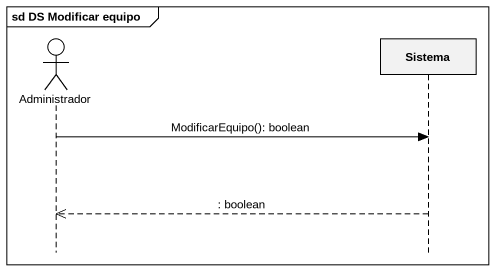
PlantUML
@startuml
mainframe sd DS Modificar equipo
hide footbox
actor Administrador
participant Sistema

Administrador -> Sistema : ModificarEquipo(): boolean
Sistema -->> Administrador : : boolean
@enduml
